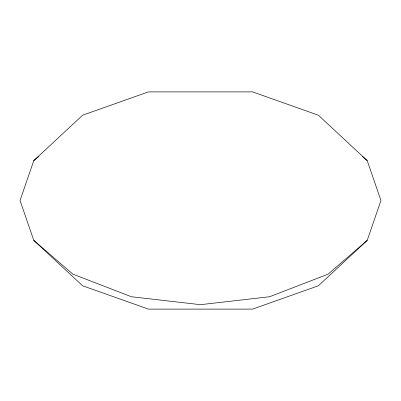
<?xml version="1.0" encoding="UTF-8"?>
<svg xmlns="http://www.w3.org/2000/svg" width="401" height="401" viewBox="0 0 401 401"><rect width="100%" height="100%" fill="white"/><g stroke="black" fill="none" stroke-linecap="round" stroke-linejoin="round"><path stroke-width="0.6" d="M33.784 160.631L20.05 200.5L33.784 240.369L82.616 285.788L148.41 309.106L252.59 309.106L318.384 285.788L367.216 240.369L380.95 200.5L367.216 160.631L318.384 115.212L252.59 91.894L148.41 91.894L82.616 115.212L33.784 160.631L38.501 156.56M367.216 240.369L328.098 274.169L269.557 296.75L200.5 304.68L131.443 296.75L72.902 274.169L33.784 240.369M362.499 156.56L367.216 160.631"/></g></svg>
